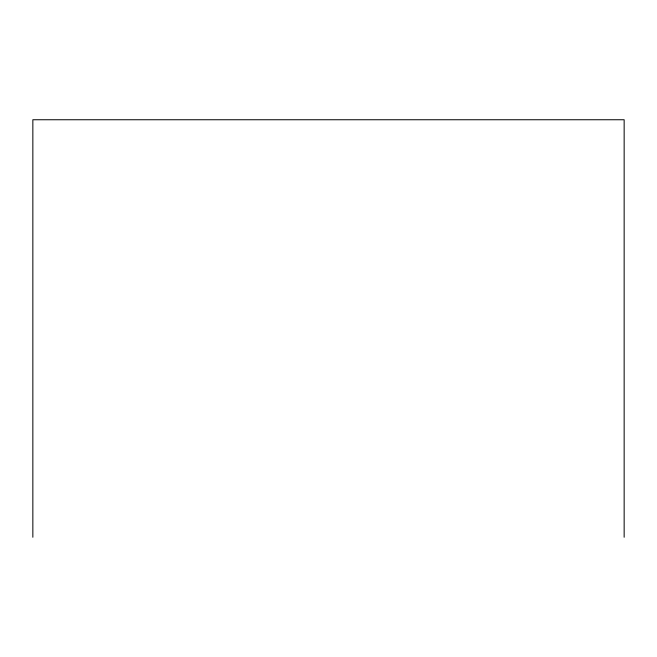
<?xml version="1.0" encoding="UTF-8"?>
<svg xmlns="http://www.w3.org/2000/svg" width="657" height="657" viewBox="0 0 657 657"><rect width="100%" height="100%" fill="white"/><g stroke="black" fill="none" stroke-linecap="round" stroke-linejoin="round"><path stroke-width="0.99" d="M624.15 537.254L624.15 119.746L32.85 119.746L32.85 537.254"/></g></svg>
